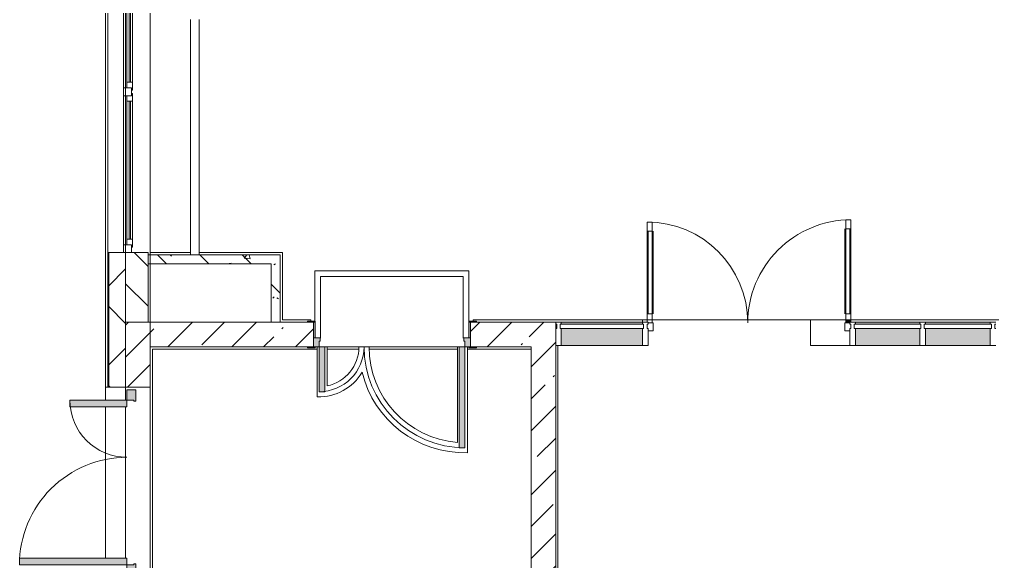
# Model space of a CAD drawing. Header units: millimetres. Extents: x 35928 to 232966, y -8553 to 29000.
# Drawn here: x 104898 to 113586, y 5765 to 10600 of the extents above; entities that cross this region are included whole.
import ezdxf

# ---------------------------------------------------------------- set-up
doc = ezdxf.new("R2010")
doc.units = ezdxf.units.MM
for name, color, linetype, lineweight, true_color in [('A-DETL-GENF-3', 7, 'Continuous', 5, 0xaaaaaa), ('A-DETL-GENF-4', 7, 'Continuous', 5, 0xe2e2e2), ('A-DOOR-1', 7, 'Continuous', 5, 0xaaaaaa), ('A-DOOR-2', 7, 'Continuous', 5, 0xe2e2e2), ('A-DOOR-FRAM-1', 7, 'Continuous', 5, 0xe2e2e2), ('A-DOOR-FRAM-2', 7, 'Continuous', 5, 0xaaaaaa), ('A-FLOR-1', 7, 'Continuous', 5, 0xaaaaaa), ('A-GLAZ-CWMG-4', 7, 'Continuous', 5, 0x383e42), ('I-WALL-6', 7, 'Continuous', 5, 0x787878)]:
    doc.layers.add(name, color=color, linetype=linetype, lineweight=lineweight, true_color=true_color)
for name, color, linetype, lineweight in [('A-GLAZ-2', 7, 'Continuous', 5), ('A-GLAZ-CURT-3', 7, 'Continuous', 5), ('A-GLAZ-CWMG-3', 7, 'Continuous', 5), ('A-WALL', 7, 'Continuous', 9), ('A-WALL-4', 7, 'Continuous', 5), ('I-WALL-5', 7, 'Continuous', 5), ('Оси', 7, 'Continuous', 9)]:
    doc.layers.add(name, color=color, linetype=linetype, lineweight=lineweight)
pattern_1 = [(45, (105956.37, 0), (-285.123, 285.123), []), (45, (106241.5, 0), (-285.123, 285.123), [504.031, -100.806, 16.764, -84.042])]
pattern_2 = [(135, (105956.37, 0), (-377.17, -377.17), [533.4, -88.9, 17.78, -88.9]), (135, (105956.37, 376.94), (-377.17, -377.17), []), (50, (105956.37, 0), (637.645, -55.787), [66.675, -733.425]), (355, (105956.4, 0), (-123.35, 668.7), [53.34, -586.74]), (100.451, (106009.5, -4.65), (514.3, 612.91), [56.665, -623.315]), (46.184, (105956.4, 177.8), (948.78, -147.15), [100.01, -1100.14]), (96.636, (106035.4, 165.5), (830.91, 866), [85, -934.97]), (351.184, (105956.4, 177.8), (830.92, 865.99), [80.01, -880.11]), (21, (106045.27, 133.35), (530.65, -357.928), [66.675, -733.425]), (326, (106045.3, 133.35), (216.31, 644.66), [53.34, -586.74]), (71.451, (106089.5, 103.5), (746.96, 286.724), [56.665, -623.315]), (37.5, (105956.37, 0), (10.8105, 295.9426), [16.764, -562.864, 16.764, -578.866, -588.962]), (37.5, (105956.37, 0), (10.8105, 295.9426), [-1175.258, 16.764, -572.198]), (7.5, (105956.37, 0), (233.869, 350.632), [16.764, -322.834, 16.764, -549.529, -224.472]), (7.5, (105956.37, 0), (233.869, 350.632), [-905.89, 16.764, -207.708]), (327.5, (105758.12, 0), (474.568, -20.051), [16.764, -205.486, 16.764, -676.656, -920.115]), (327.5, (105758.12, 0), (474.568, -20.051), [-915.67, 16.764, -903.35]), (317.5, (105669.22, 0), (518.452, 88.993), [16.764, -272.16, 16.764, -443.738, -653.415]), (317.5, (105669.22, 0), (518.452, 88.993), [-749.427, 16.764, -636.65])]

# ---------------------------------------------------------------- blocks, each defined once
blk = doc.blocks.new('120_Окно_СКБ_2Ст - 120_Окно_СКБ_2Ст 2300х2500 _мал створка справа_-22272277-1_11_2_птичка')
at = {"layer": 'A-GLAZ-2'}
for p, q in [((-1150, -127), (-1150, -57)), ((-1150, -57), (-1080, -57)), ((1150, -57), (-1150, -57)), ((-1080, -57), (-1080, -127)), ((250, -127), (250, -57)), ((250, -57), (320, -57)), ((320, -57), (320, -127)), ((1080, -127), (1080, -57)), ((1080, -57), (1150, -57)), ((1150, -57), (1150, -127)), ((-1080, -127), (-1150, -127)), ((-1150, -127), (-1100, -127)), ((-1080, -127), (-1100, -127)), ((-1100, -127), (-1100, -137)), ((-1100, -137), (270, -137)), ((270, -137), (-1100, -137)), ((250, -87), (-1080, -87)), ((-1080, -87), (-1080, -127)), ((-1030, -137), (-1030, -87)), ((-1030, -107), (200, -107)), ((200, -117), (-1030, -117)), ((200, -137), (200, -87)), ((250, -127), (250, -87)), ((320, -127), (250, -127)), ((270, -127), (250, -127)), ((270, -127), (300, -127)), ((270, -137), (270, -127)), ((320, -127), (300, -127)), ((300, -127), (300, -137)), ((300, -137), (1100, -137)), ((1100, -137), (300, -137)), ((1080, -87), (320, -87)), ((320, -87), (320, -127)), ((370, -137), (370, -87)), ((370, -107), (1030, -107)), ((1030, -117), (370, -117)), ((1030, -137), (1030, -87)), ((1080, -127), (1080, -87)), ((1150, -127), (1080, -127)), ((1100, -127), (1080, -127)), ((1100, -127), (1150, -127)), ((1100, -137), (1100, -127))]:
    blk.add_line(p, q, dxfattribs=at)
blk = doc.blocks.new('110_Дверь_СКБ_2Ст - Д-1 Лестничная клетка EIS60-24280000-1_11_2_птичка')
at = {"layer": 'A-DOOR-2'}
for points in [[(-587.5, 1010), (-637.5, 1010), (-637.5, 110), (-587.5, 110), (-587.5, 979.5)], [(662.5, 510), (612.5, 510), (612.5, 110), (662.5, 110), (662.5, 245.4)], [(697.5, 30), (702.2, -110), (712.5, -110), (712.5, 30), (702, 30)]]:
    blk.add_hatch(color=256, dxfattribs=at).paths.add_polyline_path(points)
h = blk.add_hatch(color=256, dxfattribs=at)
h.paths.add_polyline_path([(-660.8, 110), (-687.5, 105.9), (-683.4, 30), (-627.5, 31.7), (-627.5, 60), (-637.5, 60), (-637.5, 110)])
h.paths.add_polyline_path([(712.5, 110), (662.5, 109.3), (657.3, 60), (652.5, 60), (652.5, 30), (712.5, 31.7), (712.5, 109.3)])
at = {"layer": 'A-DOOR-FRAM-1'}
for points in [[(-672.5, 118), (-742.5, 118), (-742.5, 110), (-672.5, 110), (-672.5, 116.1)], [(767.5, 118), (697.5, 118), (697.5, 110), (767.5, 110)], [(-672.5, 30), (-687.5, 30), (-687.5, -110), (-672.5, -110), (-672.5, 24.8)], [(-742.5, -110), (-742.5, -118), (-672.5, -118), (-673.1, -110), (-712.5, -110)], [(702.2, -110), (697.5, -110), (702.2, -118), (767.5, -118), (767.5, -110), (712.5, -110)]]:
    blk.add_hatch(color=256, dxfattribs=at).paths.add_polyline_path(points)
at = {"layer": 'A-DOOR-1'}
for p, q in [((-637.5, 1010), (-637.5, 110)), ((-587.5, 1010), (-637.5, 1010)), ((-587.5, 110), (-587.5, 1010)), ((662.5, 510), (612.5, 510)), ((612.5, 510), (612.5, 110)), ((662.5, 110), (662.5, 510)), ((-637.5, 110), (-587.5, 110)), ((612.5, 110), (662.5, 110))]:
    blk.add_line(p, q, dxfattribs=at)
for centre, radius, start, end in [((-637.5, 110), 900, 0, 90), ((662.5, 110), 400, 90, 180)]:
    blk.add_arc(centre, radius, start, end, dxfattribs=at)
at = {"layer": 'A-DOOR-FRAM-2'}
for p, q in [((-672.5, 118), (-742.5, 118)), ((-742.5, 118), (-742.5, 110)), ((-742.5, 110), (-672.5, 110)), ((-637.5, 110), (-687.5, 110)), ((-687.5, 110), (-687.5, 30)), ((-672.5, 110), (-672.5, 118)), ((-637.5, 60), (-637.5, 110)), ((662.5, 110), (662.5, 60)), ((712.5, 110), (662.5, 110)), ((767.5, 118), (697.5, 118)), ((697.5, 118), (697.5, 110)), ((697.5, 110), (767.5, 110)), ((712.5, 30), (712.5, 110)), ((767.5, 110), (767.5, 118)), ((-687.5, 30), (-627.5, 30)), ((-672.5, 30), (-687.5, 30)), ((-687.5, 30), (-687.5, -110)), ((-672.5, -110), (-672.5, 30)), ((-627.5, 60), (-637.5, 60)), ((-627.5, 30), (-627.5, 60)), ((662.5, 60), (652.5, 60)), ((652.5, 60), (652.5, 30)), ((652.5, 30), (712.5, 30)), ((712.5, 30), (697.5, 30)), ((697.5, 30), (697.5, -110)), ((712.5, -110), (712.5, 30)), ((-672.5, -110), (-742.5, -110)), ((-742.5, -110), (-742.5, -118)), ((-742.5, -118), (-672.5, -118)), ((-687.5, -110), (-672.5, -110)), ((-672.5, -118), (-672.5, -110)), ((697.5, -110), (712.5, -110)), ((767.5, -110), (697.5, -110)), ((697.5, -110), (697.5, -118)), ((697.5, -118), (767.5, -118)), ((767.5, -118), (767.5, -110))]:
    blk.add_line(p, q, dxfattribs=at)
blk = doc.blocks.new('110_Дверь_СКБ_2Ст_Наружная - ДН-1_л__ Двухстворчатая 1350 х3200 _ЛК_ в свету с верхним остеклением 2-22796854-1_11_2_птичка')
at = {"layer": 'A-DOOR-2'}
for points in [[(-715.5, 101), (-715.5, -91), (-655.5, -91), (-655.5, 869), (-715.5, 869)], [(694.5, -79), (694.5, -91), (754.5, -91), (754.5, 419), (694.5, 419), (694.5, -12.6)]]:
    blk.add_hatch(color=256, dxfattribs=at).paths.add_polyline_path(points)
h = blk.add_hatch(color=256, dxfattribs=at)
h.paths.add_polyline_path([(-805.5, -171), (-705.5, -171), (-705.5, -151), (-715.5, -151), (-715.5, -91), (-805.5, -91)])
h.paths.add_polyline_path([(744.5, -171), (844.5, -171), (844.5, -91), (754.5, -91), (754.5, -151), (744.5, -151)])
at = {"layer": 'A-DOOR-1'}
for p, q in [((-715.5, 869), (-715.5, -91)), ((-655.5, 869), (-715.5, 869)), ((-655.5, -91), (-655.5, 869)), ((754.5, 419), (694.5, 419)), ((694.5, 419), (694.5, -91)), ((754.5, -91), (754.5, 419)), ((-715.5, -91), (-655.5, -91)), ((694.5, -91), (754.5, -91))]:
    blk.add_line(p, q, dxfattribs=at)
for centre, radius, start, end in [((-715.5, -91), 960, 0, 90), ((754.5, -91), 510, 90, 180)]:
    blk.add_arc(centre, radius, start, end, dxfattribs=at)
at = {"layer": 'A-DOOR-FRAM-2'}
for p, q in [((-715.5, -91), (-805.5, -91)), ((-805.5, -91), (-805.5, -171)), ((-805.5, -171), (-705.5, -171)), ((-715.5, -151), (-715.5, -91)), ((-705.5, -151), (-715.5, -151)), ((-705.5, -171), (-705.5, -151)), ((754.5, -151), (744.5, -151)), ((744.5, -151), (744.5, -171)), ((744.5, -171), (844.5, -171)), ((754.5, -91), (754.5, -151)), ((844.5, -91), (754.5, -91)), ((844.5, -171), (844.5, -91))]:
    blk.add_line(p, q, dxfattribs=at)
blk = doc.blocks.new('Системная панель - Стекло - 40мм-31924845-1_11_2_птичка')
at = {"layer": 'A-GLAZ-CURT-3'}
for p, q in [((300, 40), (-300, 40)), ((-300, 40), (-300, 0)), ((-300, 0), (300, 0)), ((300, 0), (300, 40))]:
    blk.add_line(p, q, dxfattribs=at)
blk = doc.blocks.new('Прямоугольный импост - Импост структурный с накладкой - 190мм-31923628-1_11_2_птичка')
at = {"layer": 'A-GLAZ-CWMG-4'}
for points in [[(7030, 7883), (7610, 7883), (7610, 7900), (7030, 7900)], [(7610, 7693), (7610, 7843), (7030, 7843), (7030, 7693), (7312, 7693)]]:
    blk.add_hatch(color=256, dxfattribs=at).paths.add_polyline_path(points)
at = {"layer": 'A-GLAZ-CWMG-3'}
for p, q in [((7030, 7900), (7610, 7900)), ((7030, 7693), (7610, 7693))]:
    blk.add_line(p, q, dxfattribs=at)
blk = doc.blocks.new('Прямоугольный импост - Импост структурный с накладкой - 190мм-31924846-1_11_2_птичка')
at = {"layer": 'A-GLAZ-CWMG-3'}
for p, q in [((-50, 0), (-50, 17)), ((-50, 17), (0, 17)), ((-40, 0), (-50, 0)), ((-40, -40), (-40, 0)), ((0, 0), (-10, 0)), ((-10, 0), (-10, -40)), ((0, 17), (0, 0)), ((-50, -190), (-50, -40)), ((-50, -40), (-40, -40)), ((-10, -40), (0, -40)), ((0, -40), (0, -190)), ((0, -190), (-50, -190))]:
    blk.add_line(p, q, dxfattribs=at)
blk = doc.blocks.new('Прямоугольный импост - Импост структурный с накладкой - 190мм-31924841-1_11_2_птичка')
at = {"layer": 'A-GLAZ-CWMG-3'}
for p, q in [((-25, 0), (-25, 17)), ((-25, 17), (25, 17)), ((-15, 0), (-25, 0)), ((-15, -40), (-15, 0)), ((25, 0), (15, 0)), ((15, 0), (15, -40)), ((25, 17), (25, 0)), ((-25, -190), (-25, -40)), ((-25, -40), (-15, -40)), ((15, -40), (25, -40)), ((25, -40), (25, -190)), ((25, -190), (-25, -190))]:
    blk.add_line(p, q, dxfattribs=at)
blk = doc.blocks.new('Прямоугольный импост - Импост структурный с накладкой - 190мм-32633541-1_11_2_птичка')
at = {"layer": 'A-GLAZ-CWMG-3'}
for p, q in [((0, 17), (-50, 17)), ((-50, 17), (-50, 0)), ((-50, 0), (-40, 0)), ((-40, 0), (-40, -40)), ((-10, -40), (-10, 0)), ((-10, 0), (0, 0)), ((-40, -40), (-50, -40)), ((-50, -40), (-50, -190)), ((0, -40), (-10, -40)), ((-50, -190), (0, -190))]:
    blk.add_line(p, q, dxfattribs=at)
blk = doc.blocks.new('Системная панель - Стекло - 40мм-31924851-1_11_2_птичка')
at = {"layer": 'A-GLAZ-CURT-3'}
for p, q in [((297.5, 40), (-297.5, 40)), ((-297.5, 40), (-297.5, 0)), ((-297.5, 0), (297.5, 0)), ((297.5, 0), (297.5, 40))]:
    blk.add_line(p, q, dxfattribs=at)
blk = doc.blocks.new('Дверь_Витражная_остекление_ - ДВН_CОШ в витраже В-6-31924853-1_11_2_птичка')
at = {"layer": 'A-DETL-GENF-4'}
blk.add_hatch(color=256, dxfattribs=at).paths.add_polyline_path([(-900, -10), (-900, -17), (-910, -17), (-910, -37), (-865, -37), (-865, -10)])
at = {"layer": 'A-DETL-GENF-3'}
for p, q in [((-900, 60), (-855, 60)), ((-855, 60), (-855, -10)), ((900, 60), (855, 60)), ((855, 60), (855, -10)), ((-910, -930), (-910, -17)), ((-910, -17), (-910, -930)), ((-865, -10), (-900, -10)), ((-865, -10), (-900, -10)), ((-855, -10), (-900, -10)), ((-865, -930), (-865, -10)), ((-865, -930), (-865, -10)), ((855, -10), (900, -10)), ((865, -10), (900, -10)), ((865, -910), (865, -10)), ((865, -10), (865, -910)), ((900, -10), (865, -10)), ((910, -910), (910, -17)), ((910, -910), (910, -17)), ((-910, -90), (-865, -90)), ((-900, -850), (-900, -90)), ((-856, -850), (-856, -90)), ((856, -830), (856, -90)), ((910, -90), (865, -90)), ((900, -830), (900, -90)), ((-910, -850), (-865, -850)), ((910, -830), (865, -830)), ((-910, -930), (-865, -930)), ((-910, -930), (-865, -930)), ((910, -910), (865, -910)), ((865, -910), (910, -910))]:
    blk.add_line(p, q, dxfattribs=at)
at = {"layer": 'A-DOOR-1'}
for p, q in [((-910, -930), (-910, -17)), ((910, -910), (910, -17))]:
    blk.add_line(p, q, dxfattribs=at)
for centre, radius, start, end in [((-910, -10), 920, 270, 0), ((910, -10), 900, 180, 270)]:
    blk.add_arc(centre, radius, start, end, dxfattribs=at)
blk = doc.blocks.new('Системная панель - Стекло - 40мм-31924990-1_11_2_птичка')
at = {"layer": 'A-GLAZ-CURT-3'}
h = blk.add_hatch(dxfattribs=at)
h.set_pattern_fill('FP_189', color=256, style=0, pattern_type=2)
h.set_pattern_definition([(225, (4642.5, 7383), (1414.2, -1414.2), [1000, -3000]), (225, (5642.5, 7883), (1414.2, -1414.2), [3000, -1000]), (225, (3642.5, 8383), (1414.2, -1414.2), [1000, -3000])])
h.paths.add_polyline_path([(-362.5, 40), (-372.5, 40), (-372.5, 0), (372.5, 0), (372.5, 40), (331.6, 40)])
for p, q in [((372.5, 40), (-372.5, 40)), ((-372.5, 40), (-372.5, 0)), ((-372.5, 0), (372.5, 0)), ((372.5, 0), (372.5, 40))]:
    blk.add_line(p, q, dxfattribs=at)
blk = doc.blocks.new('Прямоугольный импост - Импост структурный с накладкой - 190мм-23800918-1_11_2_птичка')
at = {"layer": 'A-GLAZ-CWMG-4'}
for points in [[(3812.3, 7883), (4505, 7883), (4505, 7900), (3780, 7900), (3780, 7883)], [(3805.6, 7693), (4505, 7693), (4505, 7843), (3780, 7843), (3780, 7693)]]:
    blk.add_hatch(color=256, dxfattribs=at).paths.add_polyline_path(points)
at = {"layer": 'A-GLAZ-CWMG-3'}
for p, q in [((3780, 7900), (4505, 7900)), ((3780, 7693), (4505, 7693))]:
    blk.add_line(p, q, dxfattribs=at)
blk = doc.blocks.new('Прямоугольный импост - Импост структурный с накладкой - 190мм-31923825-1_11_2_птичка')
at = {"layer": 'A-GLAZ-CWMG-4'}
for points in [[(6980, 7883), (6980, 7900), (6405, 7900), (6405, 7883)], [(6980, 7693), (6980, 7843), (6405, 7843), (6405, 7693)]]:
    blk.add_hatch(color=256, dxfattribs=at).paths.add_polyline_path(points)
at = {"layer": 'A-GLAZ-CWMG-3'}
for p, q in [((6405, 7900), (6980, 7900)), ((6405, 7693), (6980, 7693))]:
    blk.add_line(p, q, dxfattribs=at)
blk = doc.blocks.new('Прямоугольный импост - Импост структурный с накладкой - 190мм-31924844-1_11_2_птичка')
at = {"layer": 'A-GLAZ-CWMG-3'}
for p, q in [((-25, 0), (-25, 17)), ((-25, 17), (25, 17)), ((-15, 0), (-25, 0)), ((-15, -40), (-15, 0)), ((25, 0), (15, 0)), ((15, 0), (15, -40)), ((25, 17), (25, 0)), ((-25, -190), (-25, -40)), ((-25, -40), (-15, -40)), ((15, -40), (25, -40)), ((25, -40), (25, -190)), ((25, -190), (-25, -190))]:
    blk.add_line(p, q, dxfattribs=at)
blk = doc.blocks.new('Зашивка приборов отопления14 - Зашивка приборов отопления-33280456-1_11_2_птичка')
at = {"layer": 'A-WALL-4'}
for p, q in [((37471.9, 23439), (35371.9, 23439)), ((35371.9, 23079), (37471.9, 23079)), ((37471.9, 23079), (35371.9, 23079)), ((35371.9, 23004), (37471.9, 23004))]:
    blk.add_line(p, q, dxfattribs=at)

msp = doc.modelspace()

# ---------------------------------------------------------------- hatches: boundary and pattern name
at = {"layer": 'A-WALL-4'}
h = msp.add_hatch(dxfattribs=at)
h.set_pattern_fill('FP_85', color=256, style=0, pattern_type=2)
h.set_pattern_definition([(45, (105956.37, 0), (-353.553, 353.553), []), (135, (105956.37, 0), (-353.553, -353.553), [])])
h.paths.add_polyline_path([(105846.4, -100), (105846.4, 3670), (105696.4, 3670), (105696.4, -100)])
h.paths.add_polyline_path([(105696.4, 5220), (105846.4, 5220), (105846.4, 5620), (105696.4, 5620), (105696.4, 5520)])
h.paths.add_polyline_path([(105696.4, 7320), (105846.4, 7320), (105846.4, 8520), (105696.4, 8520), (105696.4, 7544.6)])
h.paths.add_polyline_path([(105757, 10820), (105846.4, 10820), (105846.4, 12220), (105696.4, 12220), (105696.4, 10820)])
h.paths.add_polyline_path([(105846.4, 13120), (105845.8, 15350), (105696.4, 15350), (105696.4, 13120), (105802.1, 13120)])
h = msp.add_hatch(dxfattribs=at)
h.set_pattern_fill('FP_77', color=256, style=0, pattern_type=2)
h.set_pattern_definition([(135, (105956.37, 0), (-176.7767, -176.7767), [])])
h.paths.add_polyline_path([(106046.4, 7900), (106046.4, 8520), (105846.4, 8520), (105846.4, 7900)])
h.paths.add_polyline_path([(106046.4, 10820), (106046.4, 10900), (105846.4, 10900), (105846.4, 10820)])
h.paths.add_polyline_path([(105846.4, 11400), (106046.4, 11400), (106046.4, 12220), (105846.4, 12220), (105846.4, 12143.8)])
h.paths.add_polyline_path([(105955.7, 13120), (106046.4, 13120), (106046.4, 14700), (105846.4, 14700), (105846.4, 13120), (105942.9, 13120)])
at = {"layer": 'I-WALL-5'}
h = msp.add_hatch(dxfattribs=at)
h.set_pattern_fill('FP_78', color=256, style=0, pattern_type=2)
h.set_pattern_definition(pattern_1)
h.paths.add_polyline_path([(105846.4, -100), (106066.4, -100), (106066.4, 3670), (105846.4, 3670), (105846.4, 1795.6)])
h.paths.add_polyline_path([(105846.4, 5220), (106066.4, 5220), (106066.4, 5620), (105846.4, 5620), (105846.4, 5400)])
h.paths.add_polyline_path([(105846.4, 7320), (106066.4, 7320), (106066.4, 7900), (105846.4, 7900), (105846.4, 7544.6)])
h = msp.add_hatch(dxfattribs=at)
h.set_pattern_fill('FP_78', color=256, style=0, pattern_type=2)
h.set_pattern_definition(pattern_1)
h.paths.add_polyline_path([(106762.1, 7680), (107524.6, 7680), (107524.6, 7900), (106066.4, 7900), (106066.4, 7680), (106501.4, 7680)])
h.paths.add_polyline_path([(108949.6, 7680), (109466.4, 7680), (109466.4, 7900), (108924.6, 7900), (108924.6, 7680)])
h = msp.add_hatch(dxfattribs=at)
h.set_pattern_fill('FP_78', color=256, style=0, pattern_type=2)
h.set_pattern_definition(pattern_1)
h.paths.add_polyline_path([(109686.4, 120), (109686.4, 7900), (109466.4, 7900), (109466.4, 120), (109620.1, 120)])
at = {"layer": 'I-WALL-6'}
h = msp.add_hatch(dxfattribs=at)
h.set_pattern_fill('FP_100', color=256, style=0, pattern_type=2)
h.set_pattern_definition(pattern_2)
h.paths.add_polyline_path([(106046.4, 8420), (107146.4, 8420), (107146.4, 8500), (106046.4, 8500), (106046.4, 8445.5)])
h = msp.add_hatch(dxfattribs=at)
h.set_pattern_fill('FP_100', color=256, style=0, pattern_type=2)
h.set_pattern_definition(pattern_2)
h.paths.add_polyline_path([(107226.4, 7900), (107226.4, 8500), (107146.4, 8500), (107146.4, 7900)])

# ---------------------------------------------------------------- linework, layer by layer
at = {"layer": 'A-FLOR-1'}
for p, q in [((106066.4, 10600), (106066.4, 8520)), ((106426.4, 8520), (106426.4, 10600)), ((106066.4, 8520), (106426.4, 8520)), ((106501.4, 8520), (107246.4, 8520)), ((107246.4, 8520), (107246.4, 7920)), ((107534.9, 8358.3), (107534.9, 7908)), ((108910.2, 8358.3), (107534.9, 8358.3)), ((108910.2, 7908), (108910.2, 8358.3)), ((107584.9, 7758.3), (107584.9, 8308.3)), ((107584.9, 8308.3), (108860.2, 8308.3)), ((108860.2, 8308.3), (108860.2, 7758.3)), ((107246.4, 7920), (107499.6, 7920)), ((107499.6, 7920), (107499.6, 7908)), ((108949.6, 7908), (108949.6, 7920)), ((108949.6, 7920), (121696.4, 7920)), ((110461.4, 7920), (110461.4, 7900)), ((111961.4, 7693), (111961.4, 7920)), ((107557.7, 7660), (106086.4, 7660)), ((106086.4, 7660), (106086.4, 5520)), ((107557.7, 7680), (107557.7, 7235.3)), ((107644.7, 7680.7), (107574.6, 7680.7)), ((107644.7, 7332), (107644.7, 7680.7)), ((107644.7, 7680), (107929.6, 7680)), ((107927.9, 7660), (107644.7, 7660)), ((108019.6, 7680), (107929.6, 7680)), ((108019.6, 7680), (108808, 7680)), ((108808, 7660), (108020.7, 7660)), ((108874.6, 7680.7), (108808, 7680.7)), ((108808, 7680.7), (108808, 6827.6)), ((108898, 6735.3), (108898, 7680)), ((109466.4, 7660), (108898, 7660)), ((109706.4, 7693), (109706.4, 520)), ((112311.4, 7693), (111961.4, 7693))]:
    msp.add_line(p, q, dxfattribs=at)
for centre, radius, start, end in [((107574.6, 7680), 355, 281.38448, 360), ((108874.6, 7680), 855, 180, 265.5304), ((107574.6, 7680), 445, 267.81908, 329.31464), ((108874.6, 7680), 945, 193.90489, 271.41706)]:
    msp.add_arc(centre, radius, start, end, dxfattribs=at)
at = {"layer": 'A-WALL'}
for p, q in [((105693.4, 8520), (105693.4, 7320)), ((105696.4, 8520), (105696.4, 7320)), ((105846.4, 7320), (105846.4, 8520)), ((106046.4, 8500), (106046.4, 8420)), ((106046.4, 7900), (105846.4, 7900)), ((107146.4, 7900), (107226.4, 7900))]:
    msp.add_line(p, q, dxfattribs=at)
at = {"layer": 'A-WALL-4'}
for p, q in [((105666.4, 7205), (105666.4, 15380)), ((105688.4, 15358), (105688.4, 7320)), ((105846.4, 10820), (105846.4, 8520)), ((106046.4, 8520), (105688.4, 8520)), ((106046.4, 8500), (106046.4, 8520)), ((106046.4, 7900), (106046.4, 8420)), ((105666.4, 7320), (105846.4, 7320)), ((105846.4, 7320), (105846.4, 7205)), ((105666.4, 5795), (105666.4, 7145)), ((105846.4, 7145), (105846.4, 5795))]:
    msp.add_line(p, q, dxfattribs=at)
at = {"layer": 'I-WALL-5'}
for p, q in [((106066.4, 10900), (106066.4, 8500)), ((107226.4, 8500), (106046.4, 8500)), ((107226.4, 7900), (107226.4, 8500)), ((106046.4, 8420), (107146.4, 8420)), ((106066.4, 8420), (106066.4, 7900)), ((107146.4, 8420), (107146.4, 7900)), ((107146.4, 7900), (106046.4, 7900)), ((107469.6, 7900), (107226.4, 7900)), ((109686.4, 7900), (108979.6, 7900)), ((109686.4, -100), (109686.4, 7900)), ((106066.4, 7680), (107469.6, 7680)), ((106066.4, 7680), (106066.4, 5520)), ((108979.6, 7680), (109466.4, 7680)), ((109466.4, 7680), (109466.4, 535)), ((105846.4, 7320), (106066.4, 7320)), ((105846.4, 7205), (105846.4, 7320)), ((105846.4, 5795), (105846.4, 7145))]:
    msp.add_line(p, q, dxfattribs=at)
at = {"layer": 'Оси'}
msp.add_line((106066.4, 5439), (106066.4, 15380), dxfattribs=at)

# ---------------------------------------------------------------- block references
at = {"layer": 'A-DOOR-1'}
for name, p, rotation in [('Дверь_Витражная_остекление_ - ДВН_CОШ в витраже В-6-31924853-1_11_2_птичка', (111411.4, 7883), 180), ('110_Дверь_СКБ_2Ст - Д-1 Лестничная клетка EIS60-24280000-1_11_2_птичка', (108237.1, 7790), 180), ('110_Дверь_СКБ_2Ст_Наружная - ДН-1_л__ Двухстворчатая 1350 х3200 _ЛК_ в свету с верхним остеклением 2-22796854-1_11_2_птичка', (105767.4, 6450.5), 89.99999999999991)]:
    msp.add_blockref(name, p, dxfattribs=dict(at, rotation=rotation))
at = {"layer": 'A-GLAZ-2', "rotation": 89.99999999999991}
msp.add_blockref('120_Окно_СКБ_2Ст - 120_Окно_СКБ_2Ст 2300х2500 _мал створка справа_-22272277-1_11_2_птичка', (105771.4, 9670), dxfattribs=at)
at = {"layer": 'A-GLAZ-CURT-3', "rotation": 180}
for name, p in [('Системная панель - Стекло - 40мм-31924990-1_11_2_птичка', (110098.9, 7883)), ('Системная панель - Стекло - 40мм-31924851-1_11_2_птичка', (112648.9, 7883)), ('Системная панель - Стекло - 40мм-31924845-1_11_2_птичка', (113276.4, 7883))]:
    msp.add_blockref(name, p, dxfattribs=at)
at = {"layer": 'A-GLAZ-CWMG-3', "extrusion": (0, 0, -1)}
for name, p in [('Прямоугольный импост - Импост структурный с накладкой - 190мм-31924846-1_11_2_птичка', (-109686.4, 7883)), ('Прямоугольный импост - Импост структурный с накладкой - 190мм-31924841-1_11_2_птичка', (-110486.4, 7883)), ('Прямоугольный импост - Импост структурный с накладкой - 190мм-31924841-1_11_2_птичка', (-112336.4, 7883)), ('Прямоугольный импост - Импост структурный с накладкой - 190мм-31924844-1_11_2_птичка', (-112961.4, 7883))]:
    msp.add_blockref(name, p, dxfattribs=at)
at = {"layer": 'A-GLAZ-CWMG-3'}
for name, p in [('Прямоугольный импост - Импост структурный с накладкой - 190мм-23800918-1_11_2_птичка', (105956.4, 0)), ('Прямоугольный импост - Импост структурный с накладкой - 190мм-31923825-1_11_2_птичка', (105956.4, 0)), ('Прямоугольный импост - Импост структурный с накладкой - 190мм-31923628-1_11_2_птичка', (105956.4, 0)), ('Прямоугольный импост - Импост структурный с накладкой - 190мм-32633541-1_11_2_птичка', (113616.4, 7883))]:
    msp.add_blockref(name, p, dxfattribs=at)
at = {"layer": 'A-WALL-4', "rotation": 90.0000000000001}
msp.add_blockref('Зашивка приборов отопления14 - Зашивка приборов отопления-33280456-1_11_2_птичка', (129505.4, -26871.9), dxfattribs=at)

doc.saveas('drawing.dxf')
